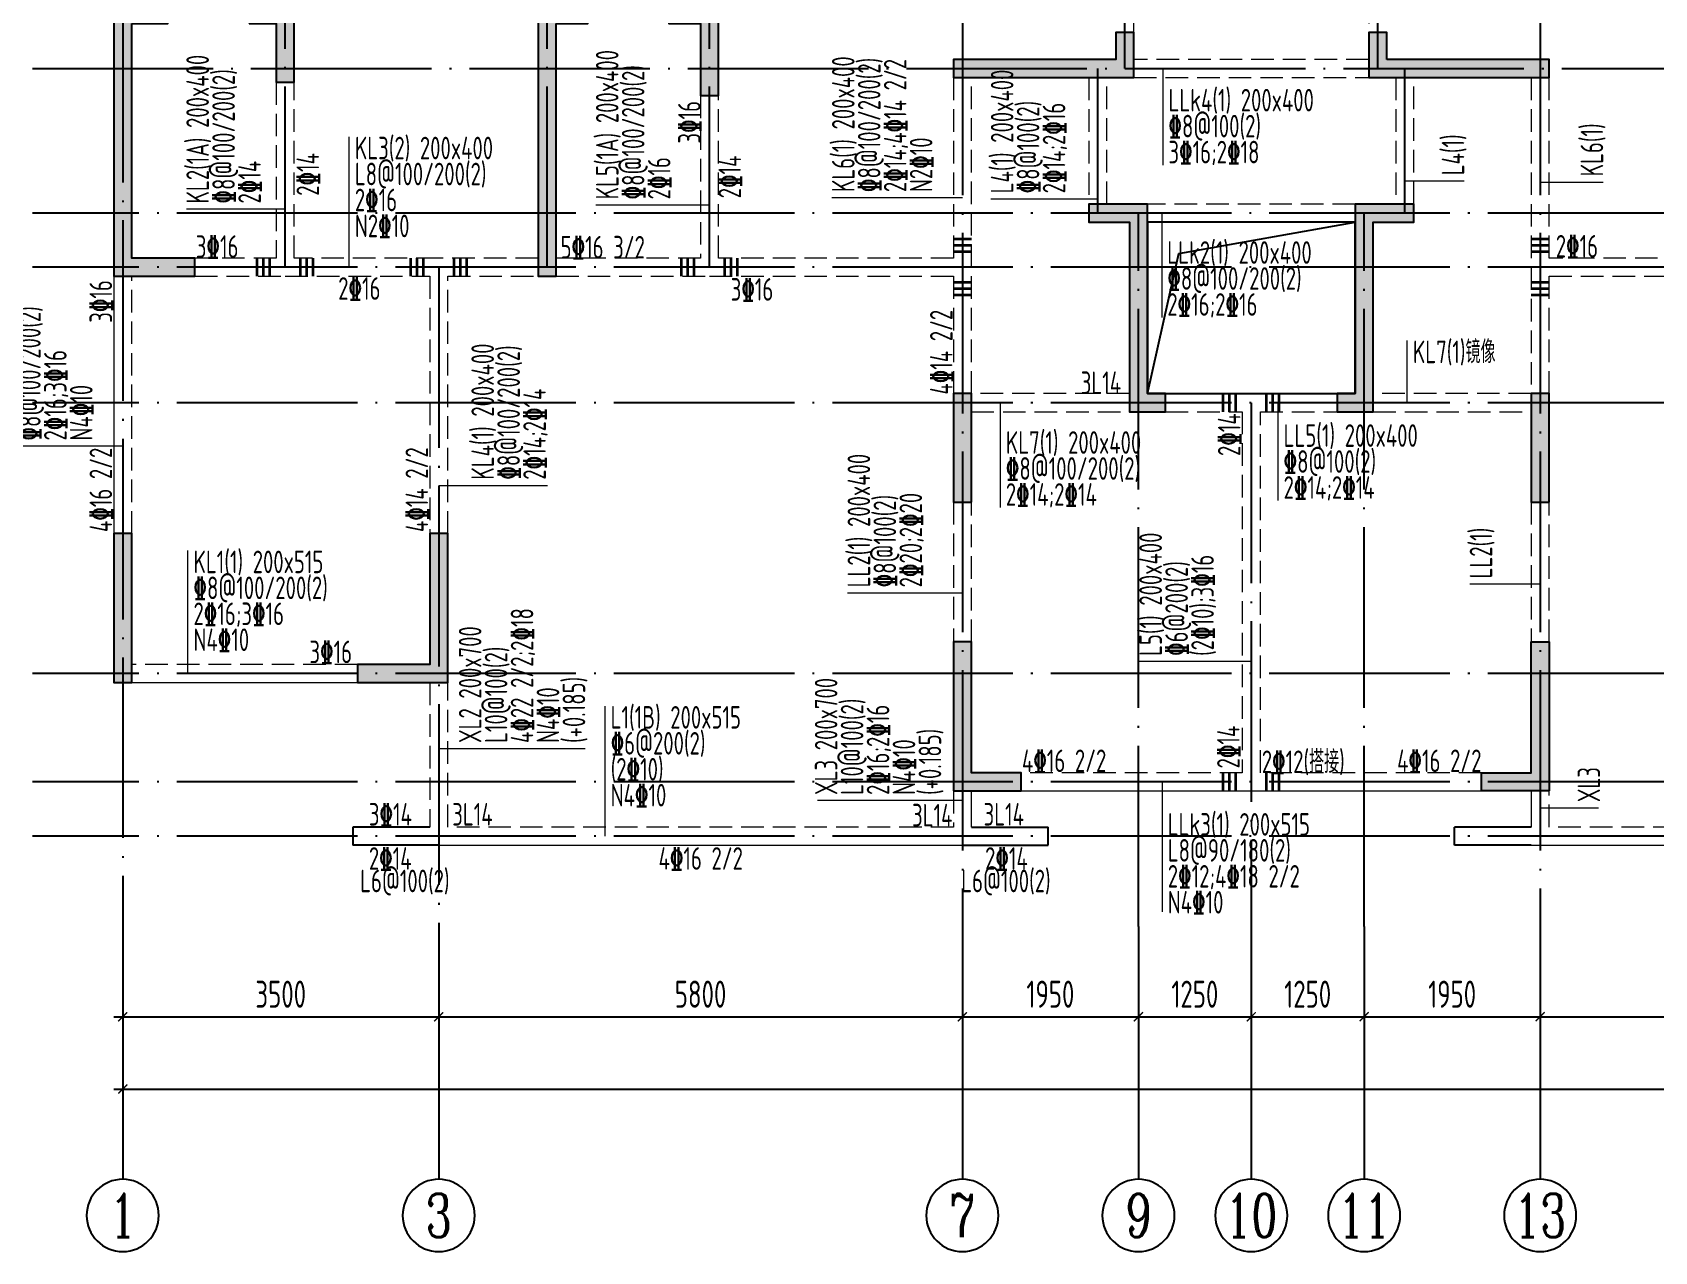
# Model space of a CAD drawing. Extents: x -668857 to 143095, y -247466 to 228182.
# Drawn here: x -98733 to -80766, y 122520 to 136020 of the extents above; entities that cross this region are included whole.
import ezdxf
from ezdxf.enums import TextEntityAlignment as Align

# ---------------------------------------------------------------- set-up
doc = ezdxf.new("R2010")
doc.units = 0
doc.header["$LTSCALE"] = 1000
doc.linetypes.add('DASH', pattern=[0.35, 0.25, -0.1])
doc.linetypes.add('DOTE', pattern=[2.42, 2, -0.2, 0.02, -0.2])
doc.layers.get('0').update_dxf_attribs({"linetype": 'CONTINUOUS'})
doc.layers.get('DEFPOINTS').update_dxf_attribs({"linetype": 'CONTINUOUS'})
for name, color, linetype in [('A-AXIS', 1, 'CONTINUOUS'), ('A-DOTE', 10, 'DOTE'), ('AXIS_NUM', 7, 'CONTINUOUS'), ('BEAM_CON', 4, 'CONTINUOUS'), ('S-D洞口', 4, 'CONTINUOUS'), ('S-L主梁线', 4, 'DASH'), ('S-L梁编号', 6, 'CONTINUOUS'), ('S-L梁配筋', 7, 'CONTINUOUS'), ('S-Q墙填充', 252, 'CONTINUOUS'), ('S-Q墙实线', 6, 'CONTINUOUS'), ('S-Y一般标注', 3, 'CONTINUOUS')]:
    doc.layers.add(name, color=color, linetype=linetype)
doc.layers.add('梁附加箍筋', color=1, linetype='CONTINUOUS', lineweight=35)
doc.styles.add('TSSD_Axis', font='complex.shx', dxfattribs={"width": 0.7, "bigfont": 'hztxt.shx'})
doc.styles.add('TSSD_DIMENSION', font='Tssdeng.shx', dxfattribs={"width": 0.7, "bigfont": 'tssdchn.shx'})
doc.styles.add('TSSD_REIN', font='tssdeng.shx', dxfattribs={"width": 0.7, "height": 300, "bigfont": 'tssdchn.shx'})
doc.dimstyles.new('TSSD_100_100', dxfattribs={"dimtxt": 300, "dimasz": 100, "dimexe": 100, "dimexo": 250, "dimgap": 100, "dimtad": 1, "dimdec": 0, "dimzin": 0, "dimdsep": 46, "dimtxsty": 'TSSD_DIMENSION', "dimblk": 'ARCHTICK', "dimcen": 0, "dimdle": 100, "dimclrt": 7, "dimadec": 0, "dimazin": 0, "dimtfac": 1, "dimtdec": 0, "dimtix": 1, "dimtmove": 2, "dimatfit": 3, "dimldrblk": 'ARCHTICK', "dimfxl": 0, "dimtolj": 1, "dimtzin": 0, "dimarcsym": 0})

# ---------------------------------------------------------------- blocks, each defined once
blk = doc.blocks.new('ts_axno')
at = {"color": 0, "linetype": 'ByBlock', "lineweight": -2}
blk.add_circle((0, 0), 0.5, dxfattribs=at)
at = {"color": 0, "linetype": 'ByBlock', "lineweight": -2, "style": 'TSSD_Axis', "width": 0.7}
blk.add_attdef('A', text='', height=0.6, dxfattribs=at).set_placement((0, 0), align=Align.MIDDLE_CENTER)
blk = doc.blocks.new('_ArchTick')
at = {"color": 0, "linetype": 'ByBlock', "const_width": 0.15}
blk.add_lwpolyline([(-0.5, -0.5), (0.5, 0.5)], dxfattribs=at)
blk = doc.blocks.new('*D256')
at = {"layer": 'DEFPOINTS', "color": 0}
for p in [(8100, 3600), (13900, 3600), (13900, 2600)]:
    blk.add_point(p, dxfattribs=at)
at = {"layer": 'S-Y一般标注', "color": 0, "lineweight": -2}
for p, q in [((8100, 3350), (8100, 2500)), ((13900, 3350), (13900, 2500)), ((8000, 2600), (14000, 2600))]:
    blk.add_line(p, q, dxfattribs=at)
at = {"layer": 'S-Y一般标注', "color": 0, "lineweight": -2, "xscale": 100, "yscale": 100, "zscale": 100, "rotation": 180}
blk.add_blockref('_ArchTick', (8100, 2600), dxfattribs=at)
at = {"layer": 'S-Y一般标注', "color": 0, "lineweight": -2, "xscale": 100, "yscale": 100, "zscale": 100}
blk.add_blockref('_ArchTick', (13900, 2600), dxfattribs=at)
at = {"layer": 'S-Y一般标注', "color": 7, "insert": (11000, 2850), "char_height": 300, "attachment_point": 5, "style": 'TSSD_DIMENSION'}
blk.add_mtext('\\A1;5800', dxfattribs=at)
blk = doc.blocks.new('*D257')
at = {"layer": 'DEFPOINTS', "color": 0}
for p in [(18350, 3600), (20300, 3600), (20300, 2600)]:
    blk.add_point(p, dxfattribs=at)
at = {"layer": 'S-Y一般标注', "color": 0, "lineweight": -2}
for p, q in [((18350, 3350), (18350, 2500)), ((20300, 3350), (20300, 2500)), ((18250, 2600), (20400, 2600))]:
    blk.add_line(p, q, dxfattribs=at)
at = {"layer": 'S-Y一般标注', "color": 0, "lineweight": -2, "xscale": 100, "yscale": 100, "zscale": 100, "rotation": 180}
blk.add_blockref('_ArchTick', (18350, 2600), dxfattribs=at)
at = {"layer": 'S-Y一般标注', "color": 0, "lineweight": -2, "xscale": 100, "yscale": 100, "zscale": 100}
blk.add_blockref('_ArchTick', (20300, 2600), dxfattribs=at)
at = {"layer": 'S-Y一般标注', "color": 7, "insert": (19325, 2850), "char_height": 300, "attachment_point": 5, "style": 'TSSD_DIMENSION'}
blk.add_mtext('\\A1;1950', dxfattribs=at)
blk = doc.blocks.new('*D258')
at = {"layer": 'DEFPOINTS', "color": 0}
for p in [(20300, 3600), (26100, 3600), (26100, 2600)]:
    blk.add_point(p, dxfattribs=at)
at = {"layer": 'S-Y一般标注', "color": 0, "lineweight": -2}
for p, q in [((20300, 3350), (20300, 2500)), ((26100, 3350), (26100, 2500)), ((20200, 2600), (26200, 2600))]:
    blk.add_line(p, q, dxfattribs=at)
at = {"layer": 'S-Y一般标注', "color": 0, "lineweight": -2, "xscale": 100, "yscale": 100, "zscale": 100, "rotation": 180}
blk.add_blockref('_ArchTick', (20300, 2600), dxfattribs=at)
at = {"layer": 'S-Y一般标注', "color": 0, "lineweight": -2, "xscale": 100, "yscale": 100, "zscale": 100}
blk.add_blockref('_ArchTick', (26100, 2600), dxfattribs=at)
at = {"layer": 'S-Y一般标注', "color": 7, "insert": (23200, 2850), "char_height": 300, "attachment_point": 5, "style": 'TSSD_DIMENSION'}
blk.add_mtext('\\A1;5800', dxfattribs=at)
blk = doc.blocks.new('*D264')
at = {"layer": 'DEFPOINTS', "color": 0}
for p in [(4600, 3600), (54600, 3600), (54600, 1800)]:
    blk.add_point(p, dxfattribs=at)
at = {"layer": 'S-Y一般标注', "color": 0, "lineweight": -2}
for p, q in [((4600, 3350), (4600, 1700)), ((54600, 3350), (54600, 1700)), ((4500, 1800), (54700, 1800))]:
    blk.add_line(p, q, dxfattribs=at)
at = {"layer": 'S-Y一般标注', "color": 0, "lineweight": -2, "xscale": 100, "yscale": 100, "zscale": 100, "rotation": 180}
blk.add_blockref('_ArchTick', (4600, 1800), dxfattribs=at)
at = {"layer": 'S-Y一般标注', "color": 0, "lineweight": -2, "xscale": 100, "yscale": 100, "zscale": 100}
blk.add_blockref('_ArchTick', (54600, 1800), dxfattribs=at)
at = {"layer": 'S-Y一般标注', "color": 7, "insert": (29600, 2050), "char_height": 300, "attachment_point": 5, "style": 'TSSD_DIMENSION'}
blk.add_mtext('\\A1;50000', dxfattribs=at)
blk = doc.blocks.new('*D265')
at = {"layer": 'DEFPOINTS', "color": 0}
for p in [(15850, 3600), (17100, 3600), (17100, 2600)]:
    blk.add_point(p, dxfattribs=at)
at = {"layer": 'S-Y一般标注', "color": 0, "lineweight": -2}
for p, q in [((15850, 3350), (15850, 2500)), ((17100, 3350), (17100, 2500)), ((15750, 2600), (17200, 2600))]:
    blk.add_line(p, q, dxfattribs=at)
at = {"layer": 'S-Y一般标注', "color": 0, "lineweight": -2, "xscale": 100, "yscale": 100, "zscale": 100, "rotation": 180}
blk.add_blockref('_ArchTick', (15850, 2600), dxfattribs=at)
at = {"layer": 'S-Y一般标注', "color": 0, "lineweight": -2, "xscale": 100, "yscale": 100, "zscale": 100}
blk.add_blockref('_ArchTick', (17100, 2600), dxfattribs=at)
at = {"layer": 'S-Y一般标注', "color": 7, "insert": (16475, 2850), "char_height": 300, "attachment_point": 5, "style": 'TSSD_DIMENSION'}
blk.add_mtext('\\A1;1250', dxfattribs=at)
blk = doc.blocks.new('*D266')
at = {"layer": 'DEFPOINTS', "color": 0}
for p in [(4600, 3600), (8100, 3600), (8100, 2600)]:
    blk.add_point(p, dxfattribs=at)
at = {"layer": 'S-Y一般标注', "color": 0, "lineweight": -2}
for p, q in [((4600, 3350), (4600, 2500)), ((8100, 3350), (8100, 2500)), ((4500, 2600), (8200, 2600))]:
    blk.add_line(p, q, dxfattribs=at)
at = {"layer": 'S-Y一般标注', "color": 0, "lineweight": -2, "xscale": 100, "yscale": 100, "zscale": 100, "rotation": 180}
blk.add_blockref('_ArchTick', (4600, 2600), dxfattribs=at)
at = {"layer": 'S-Y一般标注', "color": 0, "lineweight": -2, "xscale": 100, "yscale": 100, "zscale": 100}
blk.add_blockref('_ArchTick', (8100, 2600), dxfattribs=at)
at = {"layer": 'S-Y一般标注', "color": 7, "insert": (6350, 2850), "char_height": 300, "attachment_point": 5, "style": 'TSSD_DIMENSION'}
blk.add_mtext('\\A1;3500', dxfattribs=at)
blk = doc.blocks.new('*D285')
at = {"layer": 'DEFPOINTS', "color": 0}
for p in [(13900, 3600), (15850, 3600), (15850, 2600)]:
    blk.add_point(p, dxfattribs=at)
at = {"layer": 'S-Y一般标注', "color": 0, "lineweight": -2}
for p, q in [((13900, 3350), (13900, 2500)), ((15850, 3350), (15850, 2500)), ((13800, 2600), (15950, 2600))]:
    blk.add_line(p, q, dxfattribs=at)
at = {"layer": 'S-Y一般标注', "color": 0, "lineweight": -2, "xscale": 100, "yscale": 100, "zscale": 100, "rotation": 180}
blk.add_blockref('_ArchTick', (13900, 2600), dxfattribs=at)
at = {"layer": 'S-Y一般标注', "color": 0, "lineweight": -2, "xscale": 100, "yscale": 100, "zscale": 100}
blk.add_blockref('_ArchTick', (15850, 2600), dxfattribs=at)
at = {"layer": 'S-Y一般标注', "color": 7, "insert": (14875, 2850), "char_height": 300, "attachment_point": 5, "style": 'TSSD_DIMENSION'}
blk.add_mtext('\\A1;1950', dxfattribs=at)
blk = doc.blocks.new('*D286')
at = {"layer": 'DEFPOINTS', "color": 0}
for p in [(17100, 3600), (18350, 3600), (18350, 2600)]:
    blk.add_point(p, dxfattribs=at)
at = {"layer": 'S-Y一般标注', "color": 0, "lineweight": -2}
for p, q in [((17100, 3350), (17100, 2500)), ((18350, 3350), (18350, 2500)), ((17000, 2600), (18450, 2600))]:
    blk.add_line(p, q, dxfattribs=at)
at = {"layer": 'S-Y一般标注', "color": 0, "lineweight": -2, "xscale": 100, "yscale": 100, "zscale": 100, "rotation": 180}
blk.add_blockref('_ArchTick', (17100, 2600), dxfattribs=at)
at = {"layer": 'S-Y一般标注', "color": 0, "lineweight": -2, "xscale": 100, "yscale": 100, "zscale": 100}
blk.add_blockref('_ArchTick', (18350, 2600), dxfattribs=at)
at = {"layer": 'S-Y一般标注', "color": 7, "insert": (17725, 2850), "char_height": 300, "attachment_point": 5, "style": 'TSSD_DIMENSION'}
blk.add_mtext('\\A1;1250', dxfattribs=at)
blk = doc.blocks.new('20210807.15313138')
at = {"layer": 'S-Q墙填充'}
h = blk.add_hatch(color=252, dxfattribs=at)
h.dxf.hatch_style = 1
h.paths.add_polyline_path([(61116, 65940), (61516, 65940), (61516, 66140), (60916, 66140), (60916, 63140), (61816, 63140), (61816, 63340), (61116, 63340)])
h = blk.add_hatch(color=252, dxfattribs=at)
h.dxf.hatch_style = 1
h.paths.add_polyline_path([(62416, 65940), (62716, 65940), (62716, 65290), (62916, 65290), (62916, 66140), (62416, 66140)])
h = blk.add_hatch(color=252, dxfattribs=at)
h.dxf.hatch_style = 1
h.paths.add_polyline_path([(65816, 65940), (66166, 65940), (66166, 66140), (65616, 66140), (65616, 63140), (65816, 63140)])
h = blk.add_hatch(color=252, dxfattribs=at)
h.dxf.hatch_style = 1
h.paths.add_polyline_path([(67616, 66140), (67066, 66140), (67066, 65940), (67416, 65940), (67416, 65140), (67616, 65140)])
h = blk.add_hatch(color=252, dxfattribs=at)
h.dxf.hatch_style = 1
h.paths.add_polyline_path([(72216, 65340), (72216, 65840), (72016, 65840), (72016, 65540), (71816, 65540), (70216, 65540), (70216, 65340), (71816, 65340)])
h = blk.add_hatch(color=252, dxfattribs=at)
h.dxf.hatch_style = 1
h.paths.add_polyline_path([(75016, 65540), (75016, 65840), (74816, 65840), (74816, 65340), (75216, 65340), (76816, 65340), (76816, 65540), (75216, 65540)])
h = blk.add_hatch(color=252, dxfattribs=at)
h.dxf.hatch_style = 1
h.paths.add_polyline_path([(72366, 63940), (71716, 63940), (71716, 63740), (72166, 63740), (72166, 63240), (72166, 61640), (72566, 61640), (72566, 61840), (72366, 61840), (72366, 63240)])
h = blk.add_hatch(color=252, dxfattribs=at)
h.dxf.hatch_style = 1
h.paths.add_polyline_path([(74866, 61640), (74866, 63240), (74866, 63740), (75316, 63740), (75316, 63940), (74666, 63940), (74666, 63240), (74666, 61840), (74466, 61840), (74466, 61640)])
h = blk.add_hatch(color=252, dxfattribs=at)
h.dxf.hatch_style = 1
h.paths.add_polyline_path([(70416, 60640), (70416, 61840), (70216, 61840), (70216, 60640)])
h = blk.add_hatch(color=252, dxfattribs=at)
h.dxf.hatch_style = 1
h.paths.add_polyline_path([(76816, 60640), (76816, 61840), (76616, 61840), (76616, 60640)])
h = blk.add_hatch(color=252, dxfattribs=at)
h.dxf.hatch_style = 1
h.paths.add_polyline_path([(61116, 58640), (61116, 60290), (60916, 60290), (60916, 58640)])
h = blk.add_hatch(color=252, dxfattribs=at)
h.dxf.hatch_style = 1
h.paths.add_polyline_path([(64616, 60290), (64416, 60290), (64416, 58840), (63716, 58840), (63616, 58840), (63616, 58640), (63716, 58640), (64616, 58640)])
h = blk.add_hatch(color=252, dxfattribs=at)
h.dxf.hatch_style = 1
h.paths.add_polyline_path([(70216, 57440), (70966, 57440), (70966, 57640), (70416, 57640), (70416, 59090), (70216, 59090)])
h = blk.add_hatch(color=252, dxfattribs=at)
h.dxf.hatch_style = 1
h.paths.add_polyline_path([(76816, 57440), (76066, 57440), (76066, 57640), (76616, 57640), (76616, 58740), (76616, 59090), (76816, 59090), (76816, 58740)])
at = {"layer": 'BEAM_CON'}
for p, q in [((63566, 57040), (63566, 56840)), ((64416, 57040), (63566, 57040)), ((70416, 57040), (71266, 57040)), ((71266, 56840), (71266, 57040)), ((76616, 57040), (75766, 57040)), ((75766, 56840), (75766, 57040)), ((64516, 56840), (63566, 56840)), ((70316, 56840), (71266, 56840)), ((76616, 56840), (75766, 56840))]:
    blk.add_line(p, q, dxfattribs=at)
at = {"layer": 'S-D洞口', "color": 5}
blk.add_lwpolyline([(72366, 61840), (74666, 61840), (74666, 63740), (72366, 63740), (72366, 61840), (72712, 63393), (74666, 63740)], dxfattribs=at)
at = {"layer": 'S-L主梁线', "linetype": 'DASH', "lineweight": 18}
for p, q in [((72216, 65840), (72216, 66540)), ((74816, 66540), (74816, 65840)), ((74816, 65540), (72216, 65540)), ((62716, 65290), (62716, 63340)), ((62916, 63340), (62916, 65290)), ((70216, 65340), (70216, 63340)), ((70416, 63240), (70416, 65340)), ((71716, 65340), (71716, 63940)), ((71916, 63940), (71916, 65340)), ((72216, 65340), (74816, 65340)), ((75116, 65340), (75116, 63940)), ((75316, 63940), (75316, 65340)), ((76616, 65340), (76616, 63240)), ((76816, 63340), (76816, 65340)), ((67416, 65140), (67416, 63340)), ((67616, 63340), (67616, 65140)), ((74666, 63940), (72366, 63940)), ((62716, 63340), (61816, 63340)), ((64516, 63340), (62916, 63340)), ((65616, 63340), (64516, 63340)), ((67416, 63340), (65816, 63340)), ((70216, 63340), (67616, 63340)), ((79416, 63340), (76816, 63340)), ((61116, 60290), (61116, 63140)), ((61816, 63140), (62816, 63140)), ((62816, 63140), (64416, 63140)), ((64416, 63140), (64416, 60290)), ((64616, 63140), (65616, 63140)), ((64616, 60290), (64616, 63140)), ((65816, 63140), (67516, 63140)), ((67516, 63140), (70216, 63140)), ((70216, 63140), (70216, 61840)), ((70416, 61840), (70416, 63240)), ((76616, 63240), (76616, 61840)), ((76816, 63140), (79516, 63140)), ((76816, 61840), (76816, 63140)), ((72166, 61840), (70416, 61840)), ((76616, 61840), (74866, 61840)), ((70416, 61640), (72166, 61640)), ((72566, 61640), (73416, 61640)), ((73416, 61640), (73416, 57640)), ((73616, 57640), (73616, 61640)), ((73616, 61640), (74466, 61640)), ((74866, 61640), (76616, 61640)), ((70216, 60640), (70216, 59090)), ((70416, 59090), (70416, 60640)), ((76616, 60640), (76616, 59090)), ((76816, 59090), (76816, 60640)), ((63616, 58840), (61116, 58840)), ((64416, 58640), (64416, 57040)), ((64616, 57040), (64616, 58640)), ((73416, 57640), (70966, 57640)), ((76066, 57640), (73616, 57640)), ((70216, 57440), (70216, 57040)), ((76816, 57040), (76816, 57440)), ((70216, 57040), (64616, 57040)), ((82416, 57040), (76816, 57040))]:
    blk.add_line(p, q, dxfattribs=at)
at = {"layer": 'S-L主梁线', "linetype": 'ByBlock', "lineweight": 18}
for p, q in [((72366, 63740), (74666, 63740)), ((60916, 63140), (60916, 60290)), ((73516, 61840), (72566, 61840)), ((74466, 61840), (73516, 61840)), ((61116, 58640), (63616, 58640)), ((70416, 57040), (70416, 57440)), ((70966, 57440), (73516, 57440)), ((73516, 57440), (76066, 57440)), ((76616, 57440), (76616, 57040)), ((64416, 56840), (70416, 56840)), ((76616, 56840), (82616, 56840))]:
    blk.add_line(p, q, dxfattribs=at)
at = {"layer": 'S-Q墙实线'}
for points in [[(61116, 65940), (61516, 65940), (61516, 66140), (60916, 66140), (60916, 63140), (61816, 63140), (61816, 63340), (61116, 63340)], [(62416, 65940), (62716, 65940), (62716, 65290), (62916, 65290), (62916, 66140), (62416, 66140)], [(65816, 65940), (66166, 65940), (66166, 66140), (65616, 66140), (65616, 63140), (65816, 63140)], [(67616, 66140), (67066, 66140), (67066, 65940), (67416, 65940), (67416, 65140), (67616, 65140)], [(72216, 65340), (72216, 65840), (72016, 65840), (72016, 65540), (71816, 65540), (70216, 65540), (70216, 65340), (71816, 65340)], [(75016, 65540), (75016, 65840), (74816, 65840), (74816, 65340), (75216, 65340), (76816, 65340), (76816, 65540), (75216, 65540)], [(72366, 63940), (71716, 63940), (71716, 63740), (72166, 63740), (72166, 63240), (72166, 61640), (72566, 61640), (72566, 61840), (72366, 61840), (72366, 63240)], [(74866, 61640), (74866, 63240), (74866, 63740), (75316, 63740), (75316, 63940), (74666, 63940), (74666, 63240), (74666, 61840), (74466, 61840), (74466, 61640)], [(70416, 60640), (70416, 61840), (70216, 61840), (70216, 60640)], [(76816, 60640), (76816, 61840), (76616, 61840), (76616, 60640)], [(61116, 58640), (61116, 60290), (60916, 60290), (60916, 58640)], [(70216, 57440), (70966, 57440), (70966, 57640), (70416, 57640), (70416, 59090), (70216, 59090)], [(76816, 57440), (76066, 57440), (76066, 57640), (76616, 57640), (76616, 58740), (76616, 59090), (76816, 59090), (76816, 58740)]]:
    blk.add_lwpolyline(points, close=True, dxfattribs=at)
blk.add_lwpolyline([(63716, 58840), (63616, 58840), (63616, 58640), (63716, 58640), (64616, 58640), (64616, 60290), (64416, 60290), (64416, 58840), (63716, 58840)], dxfattribs=at)
blk = doc.blocks.new('20210726.16350016')
at = {"layer": 'A-AXIS'}
for p, q in [((4600, 3600), (4600, 800)), ((8100, 3600), (8100, 800)), ((13900, 3600), (13900, 800)), ((15850, 3600), (15850, 800)), ((17100, 3600), (17100, 800)), ((18350, 3600.1), (18350, 800.1)), ((20300, 3600), (20300, 800))]:
    blk.add_line(p, q, dxfattribs=at)
at = {"layer": 'A-DOTE'}
for p, q in [((4600, 21100), (4600, 3600)), ((6400, 10900), (6400, 21100)), ((9300, 10900), (9300, 21100)), ((11100, 10900), (11100, 21100)), ((15700, 13100.3), (15700, 21100)), ((18500, 13100.3), (18500, 21100)), ((13900.2, 13700), (13900, 3600)), ((20299.8, 13700), (20300, 3600)), ((3600, 13100.3), (55600, 13100.3)), ((15400, 11500), (15400, 13100)), ((18800, 11500), (18800, 13100)), ((55600, 11500), (3600, 11500)), ((15850, 3600), (15850, 11500)), ((18350, 3600.1), (18350, 11500)), ((55600, 10900), (3600, 10900)), ((8100, 10900), (8100, 3600)), ((55600, 9400), (3600, 9400)), ((17100, 9400), (17100, 3600)), ((55600, 6400), (3600, 6400)), ((55600, 5200), (3600, 5200)), ((55600, 4600), (3600, 4600))]:
    blk.add_line(p, q, dxfattribs=at)
at = {"layer": 'A-AXIS'}
ref = blk.add_blockref('ts_axno', (4600, 400), dxfattribs=dict(at, xscale=-800, yscale=800, zscale=800, rotation=180))
ref.add_attrib('1', '1', dxfattribs={"layer": 'AXIS_NUM', "height": 480, "style": 'TSSD_Axis', "width": 0.7}).set_placement((4600, 400), align=Align.MIDDLE_CENTER)
ref = blk.add_blockref('ts_axno', (8100, 400), dxfattribs=dict(at, xscale=-800, yscale=800, zscale=800, rotation=180))
ref.add_attrib('2', '3', dxfattribs={"layer": 'AXIS_NUM', "height": 480, "style": 'TSSD_Axis', "width": 0.7}).set_placement((8100, 400), align=Align.MIDDLE_CENTER)
ref = blk.add_blockref('ts_axno', (13900, 400), dxfattribs=dict(at, xscale=-800, yscale=800, zscale=800, rotation=180))
ref.add_attrib('5', '7', dxfattribs={"layer": 'AXIS_NUM', "height": 480, "style": 'TSSD_Axis', "width": 0.7}).set_placement((13900, 400), align=Align.MIDDLE_CENTER)
ref = blk.add_blockref('ts_axno', (15850, 400), dxfattribs=dict(at, xscale=-800, yscale=800, zscale=800, rotation=180))
ref.add_attrib('5', '9', dxfattribs={"layer": 'AXIS_NUM', "height": 480, "style": 'TSSD_Axis', "width": 0.7}).set_placement((15850, 400), align=Align.MIDDLE_CENTER)
ref = blk.add_blockref('ts_axno', (17100, 400), dxfattribs=dict(at, xscale=-800, yscale=800, zscale=800, rotation=180))
ref.add_attrib('8', '10', dxfattribs={"layer": 'AXIS_NUM', "height": 480, "style": 'TSSD_Axis', "width": 0.7}).set_placement((17100, 400), align=Align.MIDDLE_CENTER)
ref = blk.add_blockref('ts_axno', (18350, 400.1), dxfattribs=dict(at, xscale=-800, yscale=800, zscale=800, rotation=180))
ref.add_attrib('5', '11', dxfattribs={"layer": 'AXIS_NUM', "height": 480, "style": 'TSSD_Axis', "width": 0.7}).set_placement((18350, 400.1), align=Align.MIDDLE_CENTER)
ref = blk.add_blockref('ts_axno', (20300, 400), dxfattribs=dict(at, xscale=-800, yscale=800, zscale=800, rotation=180))
ref.add_attrib('8', '13', dxfattribs={"layer": 'AXIS_NUM', "height": 480, "style": 'TSSD_Axis', "width": 0.7}).set_placement((20300, 400), align=Align.MIDDLE_CENTER)
at = {"layer": 'S-Y一般标注'}
for base, p1, p2, picture, middle in [((54600, 1800), (4600, 3600), (54600, 3600), '*D264', (29600, 2050)), ((8100, 2600), (4600, 3600), (8100, 3600), '*D266', (6350, 2850)), ((13900, 2600), (8100, 3600), (13900, 3600), '*D256', (11000, 2850)), ((15850, 2600), (13900, 3600), (15850, 3600), '*D285', (14875, 2850)), ((17100, 2600), (15850, 3600), (17100, 3600), '*D265', (16475, 2850)), ((18350, 2600), (17100, 3600), (18350, 3600), '*D286', (17725, 2850)), ((20300, 2600), (18350, 3600), (20300, 3600), '*D257', (19325, 2850)), ((26100, 2600), (20300, 3600), (26100, 3600), '*D258', (23200, 2850))]:
    dim = blk.add_linear_dim(base=base, p1=p1, p2=p2, dimstyle='TSSD_100_100', dxfattribs=at)
    dim.commit()
    dim.dimension.update_dxf_attribs({"geometry": picture, "text_midpoint": middle})

msp = doc.modelspace()

# ---------------------------------------------------------------- linework, layer by layer
at = {"layer": 'S-L梁编号', "lineweight": 18}
for p, q in [((-86212.75, 135620.05), (-86212.75, 134550.98)), ((-95224.43, 133419.78), (-95224.43, 134865.07)), ((-83533.21, 134375.35), (-82873.85, 134375.35)), ((-82033.1, 134363.53), (-81335.31, 134363.53)), ((-95933.08, 134063.17), (-97028.35, 134063.17)), ((-91233.08, 134108.65), (-92491.75, 134108.65)), ((-88433.08, 134189.63), (-89877.35, 134189.63)), ((-86933.16, 134175.55), (-88117.58, 134175.55)), ((-86225.57, 134019.78), (-86225.57, 132863.81)), ((-83505.77, 131919.78), (-83505.77, 132607.59)), ((-88014.05, 131919.78), (-88014.05, 130759.8)), ((-84937.48, 131919.78), (-84937.48, 130836.73)), ((-97733.08, 131438.08), (-99179.73, 131438.08)), ((-94233.08, 131004.52), (-93026.99, 131004.52)), ((-97011.96, 128919.78), (-97011.96, 130282.1)), ((-82033.1, 129911.12), (-82813.95, 129911.12)), ((-88433.08, 129812.29), (-89704.31, 129812.29)), ((-85233.08, 129053.01), (-86472.66, 129053.01)), ((-92391.23, 127119.94), (-92391.23, 128560.89)), ((-94233.08, 128089.04), (-92610.19, 128089.04)), ((-86220.68, 127719.77), (-86220.68, 126282.14)), ((-88433.08, 127513.61), (-90038.33, 127513.61)), ((-82033.1, 127433.82), (-81388.04, 127433.82))]:
    msp.add_line(p, q, dxfattribs=at)
at = {"layer": '梁附加箍筋', "lineweight": 35}
for p, q in [((-88333.08, 133729.78), (-88533.08, 133729.78)), ((-81933.1, 133729.78), (-82133.1, 133729.78)), ((-96243.08, 133319.78), (-96243.08, 133519.78)), ((-96173.08, 133319.78), (-96173.08, 133519.78)), ((-96103.08, 133319.78), (-96103.08, 133519.78)), ((-95763.08, 133319.78), (-95763.08, 133519.78)), ((-95693.08, 133319.78), (-95693.08, 133519.78)), ((-95623.08, 133319.78), (-95623.08, 133519.78)), ((-94543.08, 133319.78), (-94543.08, 133519.78)), ((-94473.08, 133319.78), (-94473.08, 133519.78)), ((-94403.08, 133319.78), (-94403.08, 133519.78)), ((-94063.08, 133319.78), (-94063.08, 133519.78)), ((-93993.08, 133319.78), (-93993.08, 133519.78)), ((-93923.08, 133319.78), (-93923.08, 133519.78)), ((-91543.08, 133319.78), (-91543.08, 133519.78)), ((-91473.08, 133319.78), (-91473.08, 133519.78)), ((-91403.08, 133319.78), (-91403.08, 133519.78)), ((-91063.08, 133319.78), (-91063.08, 133519.78)), ((-90993.08, 133319.78), (-90993.08, 133519.78)), ((-90923.08, 133319.78), (-90923.08, 133519.78)), ((-88333.08, 133659.78), (-88533.08, 133659.78)), ((-88333.08, 133589.78), (-88533.08, 133589.78)), ((-81933.1, 133659.78), (-82133.1, 133659.78)), ((-81933.1, 133589.78), (-82133.1, 133589.78)), ((-88333.08, 133249.78), (-88533.08, 133249.78)), ((-88333.08, 133179.78), (-88533.08, 133179.78)), ((-81933.1, 133249.78), (-82133.1, 133249.78)), ((-81933.1, 133179.78), (-82133.1, 133179.78)), ((-88333.08, 133109.78), (-88533.08, 133109.78)), ((-81933.1, 133109.78), (-82133.1, 133109.78)), ((-85543.08, 131819.78), (-85543.08, 132019.78)), ((-85473.08, 131819.78), (-85473.08, 132019.78)), ((-85403.08, 131819.78), (-85403.08, 132019.78)), ((-85063.08, 131819.78), (-85063.08, 132019.78)), ((-84993.08, 131819.78), (-84993.08, 132019.78)), ((-84923.08, 131819.78), (-84923.08, 132019.78)), ((-85543.08, 127619.77), (-85543.08, 127819.77)), ((-85473.08, 127619.77), (-85473.08, 127819.77)), ((-85403.08, 127619.77), (-85403.08, 127819.77)), ((-85063.08, 127619.77), (-85063.08, 127819.77)), ((-84993.08, 127619.77), (-84993.08, 127819.77)), ((-84923.08, 127619.77), (-84923.08, 127819.77))]:
    msp.add_line(p, q, dxfattribs=at)

# ---------------------------------------------------------------- block references
at = {"layer": 'A-DOTE'}
msp.add_blockref('20210726.16350016', (-102333.09, 122519.73), dxfattribs=at)
at = {"layer": 'S-Q墙填充'}
msp.add_blockref('20210807.15313138', (-158748.73, 70180.23), dxfattribs=at)

# ---------------------------------------------------------------- texts
at = {"layer": 'S-L梁编号', "color": 6, "style": 'TSSD_REIN', "width": 0.7}
for s, p in [('KL2(1A) 200x400', (-96778.35, 134125.67)), ('KL5(1A) 200x400', (-92241.75, 134171.15)), ('KL6(1) 200x400', (-89627.35, 134252.13)), ('L4(1) 200x400', (-87867.58, 134238.05)), ('KL6(1)', (-81335.31, 134426.03)), ('L4(1)', (-82873.85, 134437.85)), ('KL4(1) 200x400', (-93621.23, 131067.02)), ('LL2(1) 200x400', (-89454.31, 129874.79)), ('L5(1) 200x400', (-86222.66, 129115.51)), ('LL2(1)', (-82563.95, 129973.62)), ('XL2 200x700', (-93760.19, 128151.54)), ('XL3 200x700', (-89817.17, 127576.11)), ('XL3', (-81368.81, 127496.32))]:
    msp.add_text(s, height=250, rotation=90, dxfattribs=at).set_placement(p)
for s, p in [('LLk4(1) 200x400', (-86150.25, 135145.21)), ('KL3(2) 200x400', (-95161.93, 134615.07)), ('LLk2(1) 200x400', (-86163.07, 133458.04)), ('KL7(1)镜像', (-83443.27, 132357.59)), ('LL5(1) 200x400', (-84874.98, 131430.96)), ('KL7(1) 200x400', (-87951.55, 131354.04)), ('KL1(1) 200x515', (-96949.46, 130032.1)), ('L1(1B) 200x515', (-92328.73, 128310.89)), ('LLk3(1) 200x515', (-86158.18, 127125.41))]:
    msp.add_text(s, height=250, dxfattribs=at).set_placement(p)
at = {"layer": 'S-L梁配筋', "color": 7, "style": 'TSSD_REIN', "width": 0.7}
for s, p in [('%%1328@100/200(2)', (-89339.85, 134252.13)), ('%%1328@100/200(2)', (-96490.85, 134125.67)), ('%%1328@100/200(2)', (-91954.25, 134171.15)), ('3%%13216', (-91331.89, 134789.31)), ('%%1328@100(2)', (-87580.08, 134238.05)), ('N2%%13210', (-88764.85, 134252.13)), ('2%%13214', (-96203.35, 134125.67)), ('2%%13216', (-91666.75, 134171.15)), ('3%%13216', (-97850.63, 132805.42)), ('%%1328@100/200(2)', (-98642.23, 131500.58)), ('4%%13214 2/2', (-88541.36, 132009.52)), ('2%%13216;3%%13216', (-98354.73, 131500.58)), ('%%1328@100/200(2)', (-93333.73, 131067.02)), ('N4%%13210', (-98067.23, 131500.58)), ('2%%13214;2%%13214', (-93046.23, 131067.02)), ('4%%13214 2/2', (-94350.63, 130487.43)), ('%%1328@100(2)', (-89166.81, 129874.79)), ('%%1326@200(2)', (-85935.16, 129115.51)), ('(2%%13210);3%%13216', (-85647.66, 129115.51)), ('4%%13222 2/2;2%%13218', (-93185.19, 128151.54)), ('L10@100(2)', (-93472.69, 128151.54)), ('(+0.185)', (-92610.19, 128151.54)), ('N4%%13210', (-92897.69, 128151.54)), ('L10@100(2)', (-89529.67, 127576.11)), ('2%%13216;2%%13216', (-89242.17, 127576.11)), ('(+0.185)', (-88667.17, 127576.11)), ('2%%13214', (-85361.98, 127869.77)), ('N4%%13210', (-88954.67, 127576.11))]:
    msp.add_text(s, height=250, rotation=90, dxfattribs=at).set_placement(p)
at = {"layer": 'S-L梁配筋', "color": 1, "style": 'TSSD_REIN', "width": 0.7}
for s, p in [('2%%13214;4%%13214 2/2', (-89052.35, 134252.13)), ('2%%13214;2%%13216', (-87292.58, 134238.05)), ('4%%13216 2/2', (-97850.63, 130487.43)), ('2%%13220;2%%13220', (-88879.31, 129874.79))]:
    msp.add_text(s, height=250, rotation=90, dxfattribs=at).set_placement(p)
at = {"layer": 'S-L梁配筋', "color": 7, "style": 'TSSD_REIN', "width": 0.7}
for s, p in [('%%1328@100(2)', (-86150.25, 134857.71)), ('3%%13216;2%%13218', (-86150.25, 134570.21)), ('L8@100/200(2)', (-95161.93, 134327.57)), ('2%%13216', (-95161.93, 134040.07)), ('N2%%13210', (-95161.93, 133752.57)), ('%%1328@100/200(2)', (-86163.07, 133170.54)), ('3%%13216', (-90998.94, 133049.72)), ('3L14', (-87121.61, 132015.98)), ('%%1328@100/200(2)', (-87951.55, 131066.54)), ('%%1328@100(2)', (-84874.98, 131143.46)), ('2%%13214;2%%13214', (-87951.55, 130779.04)), ('2%%13214;2%%13214', (-84874.98, 130855.96)), ('%%1328@100/200(2)', (-96949.46, 129744.6)), ('2%%13216;3%%13216', (-96949.46, 129457.1)), ('N4%%13210', (-96949.46, 129169.6)), ('3%%13216', (-95665.03, 129035.59)), ('%%1326@200(2)', (-92328.73, 128023.39)), ('(2%%13210)', (-92328.73, 127735.89)), ('4%%13216 2/2', (-87773.06, 127829.66)), ('2%%13212(搭接)', (-85116.56, 127818.85)), ('N4%%13210', (-92328.73, 127448.39)), ('3%%13214', (-95006.56, 127236.81)), ('3L14', (-94083.08, 127236.81)), ('3L14', (-88197.42, 127236.81)), ('L8@90/180(2)', (-86158.18, 126837.91)), ('2%%13214', (-95006.56, 126747.94)), ('4%%13216 2/2', (-91797.94, 126747.94)), ('2%%13214', (-88181.65, 126747.94)), ('N4%%13210', (-86158.18, 126262.91))]:
    msp.add_text(s, height=250, dxfattribs=at).set_placement(p)
for p in [(-95558.25, 134448.11), (-90884.67, 134419.78)]:
    msp.add_text('2%%13214', height=250, rotation=90, dxfattribs=at).set_placement(p, align=Align.CENTER)
at = {"layer": 'S-L梁配筋', "color": 1, "style": 'TSSD_REIN', "width": 0.7}
for s, p in [('3%%13216', (-96922.87, 133523.47)), ('5%%13216 3/2', (-92883.08, 133517.21)), ('2%%13216', (-95346.4, 133060)), ('2%%13216;2%%13216', (-86163.07, 132883.04)), ('2%%13212;4%%13218 2/2', (-86158.18, 126550.41))]:
    msp.add_text(s, height=250, dxfattribs=at).set_placement(p)
at = {"layer": 'S-L梁配筋', "color": 7, "style": 'TSSD_REIN', "width": 0.7}
for s, p in [('2%%13216', (-81391.86, 133527.4)), ('3L14', (-88543.39, 127227.4))]:
    msp.add_text(s, height=250, dxfattribs=at).set_placement(p, align=Align.RIGHT)
for s, rotation, p in [('2%%13214', 90, (-85352.84, 131802.58)), ('4%%13216 2/2', 360, (-82683.12, 127829.66))]:
    msp.add_text(s, height=250, rotation=rotation, dxfattribs=at).set_placement(p, align=Align.RIGHT)
for p in [(-94608.09, 126748.79), (-87950.57, 126748.79)]:
    msp.add_text('L6@100(2)', height=250, dxfattribs=at).set_placement(p, align=Align.TOP_CENTER)

doc.saveas('drawing.dxf')
